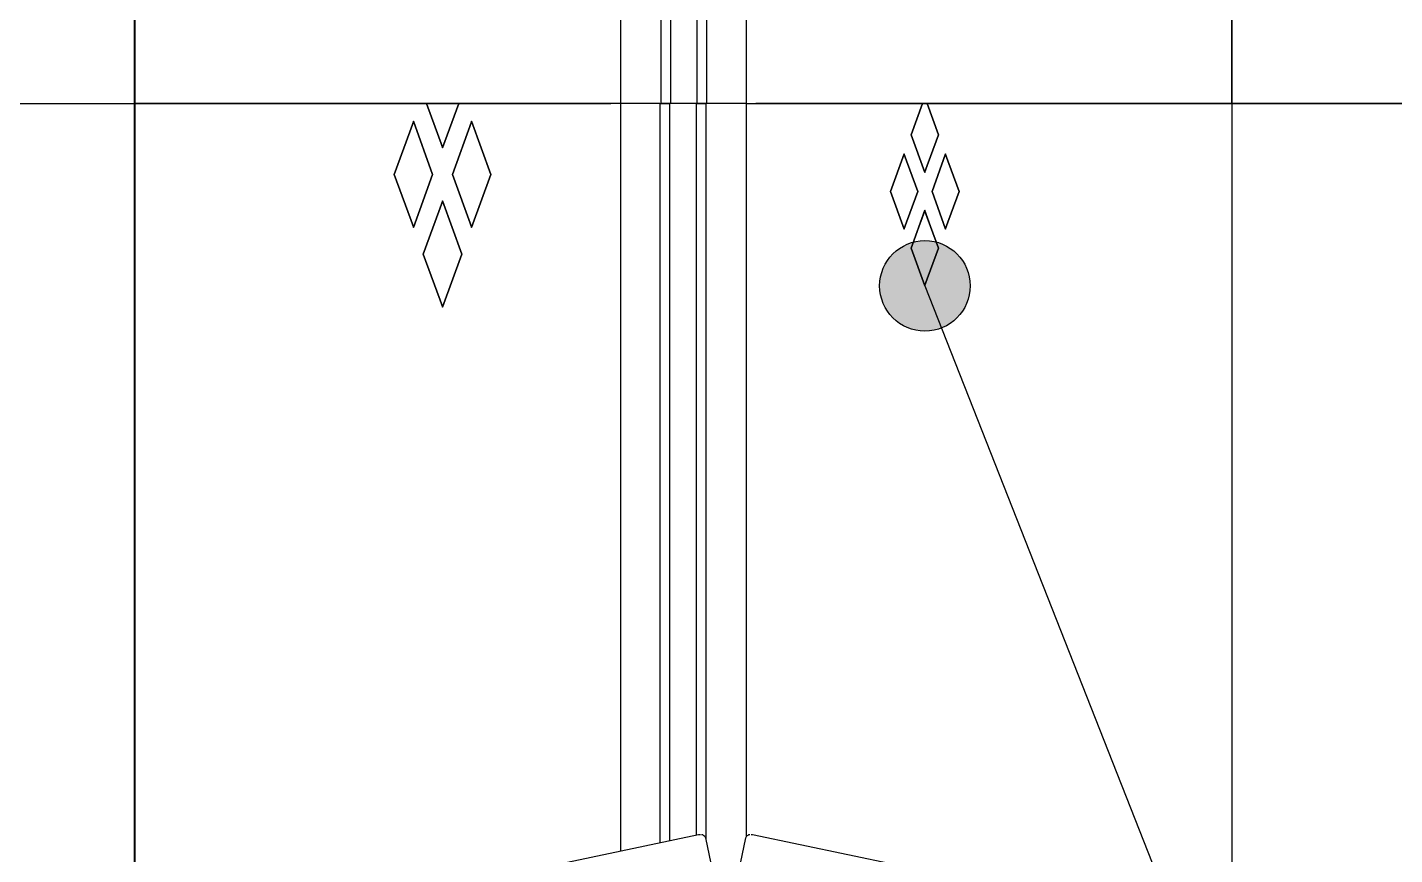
# Model space of a CAD drawing. Header units: millimetres. Extents: x -187347 to 135007, y -6415 to 292048.
# Drawn here: x -41808 to -40675, y 9363 to 10049 of the extents above; entities that cross this region are included whole.
import ezdxf

# ---------------------------------------------------------------- set-up
doc = ezdxf.new("R2010")
doc.units = ezdxf.units.MM
doc.header["$LTSCALE"] = 100
doc.layers.get('0').update_dxf_attribs({"lineweight": 18})
doc.layers.add('1', color=7, linetype='Continuous')
doc.layers.add('Layout Cabinplant', color=30, linetype='Continuous')

# ---------------------------------------------------------------- blocks, each defined once
blk = doc.blocks.new('CP_Giblet area_New')
at = {"layer": '1'}
h = blk.add_hatch(color=0, dxfattribs=at)
edge = h.paths.add_edge_path()
edge.add_arc((-112.3, -1182.3), 37.5, 0, 360)
at = {"color": 0, "linetype": 'Continuous'}
for p, q in [((-383.3, -640.9), (30.5, -727.5)), ((-366.7, -644.4), (-366.7, -1333.4)), ((-366.6, -1333.4), (-366.6, -644.4)), ((-366.6, -1333.4), (-366.6, -644.4)), ((489, -640.7), (75.2, -727.6)), ((542.1, -1333.4), (542.1, -649.2)), ((542.1, -1333.4), (542.1, -649.2)), ((542.7, -1333.4), (542.7, -649.3)), ((40.4, -703.8), (35.9, -725)), ((69.5, -725), (65.1, -703.8)), ((69.2, -1333.4), (69.2, -723.5)), ((99.2, -1333.4), (99.2, -722.6)), ((107.2, -1333.4), (107.2, -720.9)), ((139.8, -1333.4), (139.8, -714.1)), ((31.7, -727.7), (31.2, -727.6)), ((33.6, -727.6), (32.7, -727.8)), ((34.2, -727.3), (33.6, -727.6)), ((34.8, -727), (34.2, -727.3)), ((35.5, -726.1), (34.8, -727)), ((35.9, -725), (35.5, -726.1)), ((35.6, -725.7), (35.6, -1333.4)), ((70.1, -726.4), (69.5, -725)), ((70.7, -727), (70.1, -726.4)), ((71.3, -727.3), (70.7, -727)), ((71.8, -727.6), (71.3, -727.3)), ((72.7, -727.8), (71.8, -727.6)), ((74.6, -727.6), (73.7, -727.7)), ((77.2, -1333.4), (77.2, -727.2)), ((542.7, -772), (542.1, -772)), ((542.1, -776), (542.7, -776)), ((542.7, -982), (542.1, -982)), ((542.1, -986), (542.7, -986)), ((287.2, -1164.7), (271.2, -1208.7)), ((271.2, -1208.7), (287.2, -1164.7)), ((271.2, -1208.7), (287.2, -1165.3)), ((303.2, -1208.7), (287.2, -1164.7)), ((303.2, -1208.7), (287.2, -1165.3)), ((287.2, -1165.3), (303.2, -1208.7)), ((-112.3, -1182.3), (-123.5, -1213.6)), ((-123.5, -1213.6), (-112.3, -1182.9)), ((-112.3, -1182.9), (-123.5, -1213.6)), ((-112.3, -1182.3), (-100.9, -1213.6)), ((-100.9, -1213.6), (-112.3, -1182.3)), ((-112.3, -1182.9), (-100.9, -1213.6)), ((542.7, -1192), (542.1, -1192)), ((542.1, -1196), (542.7, -1196)), ((271.2, -1208.7), (287.2, -1252.7)), ((287.2, -1252.1), (271.2, -1208.7)), ((287.2, -1252.7), (271.2, -1208.7)), ((287.2, -1252.1), (303.2, -1208.7)), ((303.2, -1208.7), (287.2, -1252.1)), ((287.2, -1252.7), (303.2, -1208.7)), ((-112.3, -1244.3), (-123.5, -1213.6)), ((-123.5, -1213.6), (-112.3, -1244.9)), ((-123.5, -1213.6), (-112.3, -1244.3)), ((-100.9, -1213.6), (-112.3, -1244.3)), ((-112.3, -1244.9), (-100.9, -1213.6)), ((-100.9, -1213.6), (-112.3, -1244.9)), ((-129.4, -1229.2), (-140.7, -1260.5)), ((-129.4, -1229.8), (-140.7, -1260.5)), ((-140.7, -1260.5), (-129.4, -1229.8)), ((-129.4, -1229.2), (-118.2, -1260.5)), ((-118.2, -1260.5), (-129.4, -1229.2)), ((-129.4, -1229.8), (-118.2, -1260.5)), ((-95.2, -1229.2), (-106.4, -1260.5)), ((-95.2, -1229.8), (-106.4, -1260.5)), ((-106.4, -1260.5), (-95.2, -1229.8)), ((-95.2, -1229.2), (-83.9, -1260.5)), ((-83.9, -1260.5), (-95.2, -1229.2)), ((-95.2, -1229.8), (-83.9, -1260.5)), ((263.2, -1230.7), (247.1, -1274.7)), ((247.1, -1274.7), (263.2, -1230.7)), ((247.1, -1274.7), (263.2, -1231.3)), ((279, -1274.7), (263.2, -1230.7)), ((279, -1274.7), (263.2, -1231.3)), ((263.2, -1231.3), (279, -1274.7)), ((295.4, -1274.7), (311.2, -1230.7)), ((311.2, -1230.7), (295.4, -1274.7)), ((295.4, -1274.7), (311.2, -1231.3)), ((327.2, -1274.7), (311.2, -1230.7)), ((311.2, -1231.3), (327.2, -1274.7)), ((327.2, -1274.7), (311.2, -1231.3)), ((-140.7, -1260.5), (-129.4, -1291.2)), ((-129.4, -1291.2), (-140.7, -1260.5)), ((-140.7, -1260.5), (-129.4, -1291.7)), ((-129.4, -1291.7), (-118.2, -1260.5)), ((-118.2, -1260.5), (-129.4, -1291.7)), ((-118.2, -1260.5), (-129.4, -1291.2)), ((-95.2, -1291.2), (-106.4, -1260.5)), ((-106.4, -1260.5), (-95.2, -1291.7)), ((-106.4, -1260.5), (-95.2, -1291.2)), ((-95.2, -1291.7), (-83.9, -1260.5)), ((-83.9, -1260.5), (-95.2, -1291.2)), ((-83.9, -1260.5), (-95.2, -1291.7)), ((-112.3, -1276.1), (-123.5, -1307.4)), ((-112.3, -1276.7), (-123.5, -1307.4)), ((-123.5, -1307.4), (-112.3, -1276.7)), ((-112.3, -1276.1), (-100.9, -1307.4)), ((-100.9, -1307.4), (-112.3, -1276.1)), ((-112.3, -1276.7), (-100.9, -1307.4)), ((263.2, -1318.1), (247.1, -1274.7)), ((263.2, -1318.7), (247.1, -1274.7)), ((247.1, -1274.7), (263.2, -1318.7)), ((263.2, -1318.1), (279, -1274.7)), ((279, -1274.7), (263.2, -1318.1)), ((263.2, -1318.7), (279, -1274.7)), ((311.2, -1318.7), (295.4, -1274.7)), ((295.4, -1274.7), (311.2, -1318.7)), ((311.2, -1318.1), (295.4, -1274.7)), ((311.2, -1318.1), (327.2, -1274.7)), ((327.2, -1274.7), (311.2, -1318.1)), ((311.2, -1318.7), (327.2, -1274.7)), ((273.8, -1333.4), (287.2, -1296.7)), ((287.2, -1296.7), (273.8, -1333.4)), ((273.8, -1333.4), (287.2, -1297.3)), ((300.6, -1333.4), (287.2, -1296.7)), ((287.2, -1297.3), (300.6, -1333.4)), ((300.6, -1333.4), (287.2, -1297.3)), ((-123.5, -1307.4), (-114.2, -1333.4)), ((-114.2, -1333.4), (-123.5, -1307.4)), ((-123.5, -1307.4), (-114.2, -1333.4)), ((-100.9, -1307.4), (-110.4, -1333.4)), ((-110.4, -1333.4), (-100.9, -1307.4)), ((-100.9, -1307.4), (-110.4, -1333.4)), ((-1261.5, -1333.4), (-366.7, -1333.4)), ((-366.7, -1333.4), (-1261.5, -1333.4)), ((-366.7, -1333.4), (-366.7, -2057.5)), ((-366.6, -2057.5), (-366.6, -1333.4)), ((-366.6, -1333.4), (-366.6, -2057.5)), ((-366.6, -1333.4), (-114.2, -1333.4)), ((-114.2, -1333.4), (-366.6, -1333.4)), ((-114.2, -1333.4), (-111.8, -1333.4)), ((-111.8, -1333.4), (-114.2, -1333.4)), ((-111.8, -1333.4), (-110.6, -1333.4)), ((-110.4, -1333.4), (-111.8, -1333.4)), ((-110.6, -1333.4), (27.7, -1333.4)), ((27.7, -1333.4), (-110.4, -1333.4)), ((35.6, -1333.4), (27.7, -1333.4)), ((35.6, -1333.4), (27.7, -1333.4)), ((35.6, -1333.4), (35.6, -1976.2)), ((35.6, -1333.4), (68.2, -1333.4)), ((68.2, -1333.4), (68.2, -1983.2)), ((68.2, -1333.4), (69.2, -1333.4)), ((69.2, -1333.4), (76.2, -1333.4)), ((76.2, -1333.4), (69.2, -1333.4)), ((76.2, -1333.4), (76.2, -1974.5)), ((77.2, -1333.4), (76.2, -1333.4)), ((77.2, -1333.4), (98.2, -1333.4)), ((98.2, -1333.4), (98.2, -1979.1)), ((98.2, -1333.4), (99.2, -1333.4)), ((99.2, -1333.4), (106.2, -1333.4)), ((106.2, -1333.4), (99.2, -1333.4)), ((106.2, -1333.4), (106.2, -1980.8)), ((107.2, -1333.4), (106.2, -1333.4)), ((107.2, -1333.4), (139.8, -1333.4)), ((139.8, -1333.4), (147.7, -1333.4)), ((139.8, -1987.8), (139.8, -1333.4)), ((139.8, -1333.4), (147.7, -1333.4)), ((274, -1333.4), (147.7, -1333.4)), ((147.7, -1333.4), (273.8, -1333.4)), ((273.8, -1333.4), (300.6, -1333.4)), ((300.6, -1333.4), (274, -1333.4)), ((542, -1333.4), (300.6, -1333.4)), ((300.6, -1333.4), (542.1, -1333.4)), ((542, -1333.4), (542, -2052.8)), ((542, -2052.8), (542, -1333.4)), ((542.1, -1333.4), (542.7, -1333.4)), ((542.7, -1333.4), (542.1, -1333.4)), ((1481.9, -1333.4), (542.7, -1333.4)), ((542.7, -1377), (542.1, -1377)), ((542.1, -1381), (542.7, -1381))]:
    blk.add_line(p, q, dxfattribs=at)
at = {"color": 0, "linetype": 'Continuous', "const_width": 0.5}
for points in [[(542.7, -2052.7), (542.7, -1333.4)], [(542.7, -1333.4), (1484.6, -1333.4)]]:
    blk.add_lwpolyline(points, dxfattribs=at)
at = {"color": 0, "linetype": 'Continuous'}
for points in [[(31.2, -727.6), (31, -727.6), (30.9, -727.6), (30.7, -727.6), (30.5, -727.5)], [(75.2, -727.6), (75.1, -727.6), (74.9, -727.6), (74.8, -727.6), (74.6, -727.6)]]:
    blk.add_spline(points, degree=3, dxfattribs=at)
at = {"layer": '1', "color": 0, "linetype": 'Continuous'}
blk.add_line((-112.3, -1182.3), (-1495.7, 2329.7), dxfattribs=at)
at = {"layer": '1', "color": 0}
blk.add_circle((-112.3, -1182.3), 37.5, dxfattribs=at)

msp = doc.modelspace()

# ---------------------------------------------------------------- block references
at = {"layer": 'Layout Cabinplant', "rotation": 180}
msp.add_blockref('CP_Giblet area_New', (-41176.6, 8652.2, 0), dxfattribs=at)

doc.saveas('drawing.dxf')
